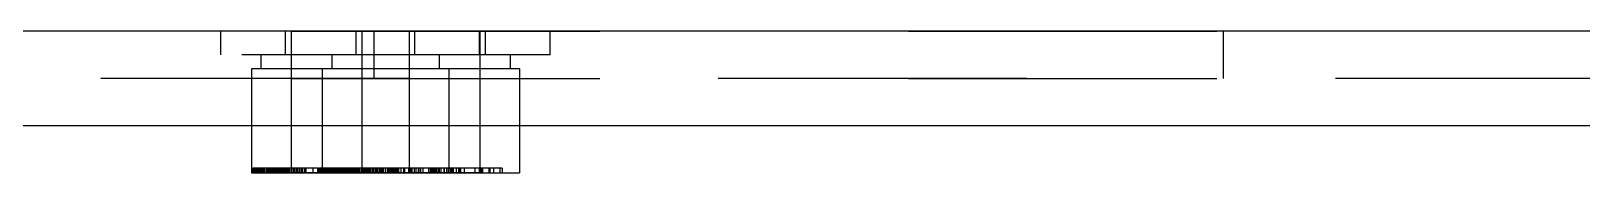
# Model space of a CAD drawing. Header units: millimetres. Extents: x 1262 to 3787, y 0 to 841.
# Drawn here: x 2814.45 to 2847.31, y 275.23 to 278.23 of the extents above; entities that cross this region are included whole.
import ezdxf

# ---------------------------------------------------------------- set-up
doc = ezdxf.new("R2010")
doc.units = ezdxf.units.MM
doc.header["$LTSCALE"] = 65.395
doc.linetypes.add('HIDDEN', pattern=[0.2, 0.1, -0.1])
doc.layers.get('0').update_dxf_attribs({"linetype": 'CONTINUOUS'})
doc.layers.add('02___PRT_ALL_AXES', color=7, linetype='CONTINUOUS')
doc.layers.add('DEFAULT_2', color=8, linetype='HIDDEN')

msp = doc.modelspace()

# ---------------------------------------------------------------- linework, layer by layer
at = {"color": 3, "linetype": 'Continuous'}
for p, q in [((3160.21, 278.226), (2750.21, 278.226)), ((2749.21, 276.226), (2940.18, 276.226))]:
    msp.add_line(p, q, dxfattribs=at)
at = {"layer": '02___PRT_ALL_AXES', "color": 8, "linetype": 'HIDDEN'}
for p, q in [((2819.96, 278.226), (2819.96, 275.226)), ((2819.96, 278.226), (2839.71, 278.226)), ((2821.46, 278.226), (2821.46, 275.226)), ((2821.71, 278.226), (2821.71, 277.226)), ((2822.46, 278.226), (2822.46, 275.226)), ((2823.96, 278.226), (2823.96, 275.226)), ((2839.71, 278.226), (2839.71, 277.226)), ((2819.12, 277.426), (2819.12, 275.226)), ((2820.62, 277.426), (2820.62, 275.226)), ((2823.3, 277.426), (2823.3, 275.226)), ((2824.8, 277.426), (2824.8, 275.226)), ((2819.96, 277.226), (2839.71, 277.226)), ((2823.96, 275.226), (2819.96, 275.226))]:
    msp.add_line(p, q, dxfattribs=at)
at = {"layer": 'DEFAULT_2', "color": 8, "linetype": 'HIDDEN'}
for p, q in [((2818.468, 277.726), (2818.468, 278.226)), ((2819.839, 277.726), (2819.839, 278.226)), ((2819.968, 277.726), (2819.968, 278.226)), ((2821.339, 277.726), (2821.339, 278.226)), ((2822.581, 277.726), (2822.581, 278.226)), ((2823.952, 277.726), (2823.952, 278.226)), ((2824.081, 277.726), (2824.081, 278.226)), ((2825.452, 277.726), (2825.452, 278.226)), ((2825.452, 277.726), (2818.468, 277.726)), ((2819.32, 277.726), (2819.32, 277.426)), ((2820.82, 277.726), (2820.82, 277.426)), ((2823.1, 277.726), (2823.1, 277.426)), ((2824.6, 277.726), (2824.6, 277.426)), ((2819.12, 277.426), (2819.12, 275.226)), ((2824.8, 277.426), (2819.12, 277.426)), ((2820.62, 277.426), (2820.62, 275.226)), ((2823.3, 277.426), (2823.3, 275.226)), ((2824.8, 277.426), (2824.8, 275.226)), ((2940.18, 277.226), (2750.21, 277.226)), ((2819.12, 275.226), (2824.8, 275.226)), ((2819.146, 275.226), (2819.146, 275.326)), ((2820.528, 275.326), (2819.146, 275.326)), ((2819.15, 275.226), (2819.15, 275.326)), ((2819.168, 275.226), (2819.168, 275.326)), ((2819.17, 275.326), (2819.17, 275.226)), ((2819.189, 275.226), (2819.189, 275.326)), ((2819.194, 275.226), (2819.194, 275.326)), ((2819.222, 275.226), (2819.222, 275.326)), ((2819.223, 275.226), (2819.223, 275.326)), ((2819.228, 275.226), (2819.228, 275.326)), ((2819.232, 275.226), (2819.232, 275.326)), ((2819.234, 275.226), (2819.234, 275.326)), ((2819.238, 275.226), (2819.238, 275.326)), ((2819.256, 275.226), (2819.256, 275.326)), ((2819.267, 275.226), (2819.267, 275.326)), ((2819.269, 275.226), (2819.269, 275.326)), ((2819.271, 275.226), (2819.271, 275.326)), ((2819.282, 275.226), (2819.282, 275.326)), ((2819.287, 275.226), (2819.287, 275.326)), ((2819.321, 275.226), (2819.321, 275.326)), ((2819.322, 275.226), (2819.322, 275.326)), ((2819.327, 275.226), (2819.327, 275.326)), ((2819.341, 275.226), (2819.341, 275.326)), ((2819.354, 275.226), (2819.354, 275.326)), ((2819.367, 275.226), (2819.367, 275.326)), ((2819.388, 275.226), (2819.388, 275.326)), ((2819.405, 275.226), (2819.405, 275.326)), ((2819.438, 275.226), (2819.438, 275.326)), ((2819.442, 275.226), (2819.442, 275.326)), ((2819.473, 275.226), (2819.473, 275.326)), ((2819.481, 275.226), (2819.481, 275.326)), ((2819.484, 275.226), (2819.484, 275.326)), ((2819.514, 275.226), (2819.514, 275.326)), ((2819.532, 275.226), (2819.532, 275.326)), ((2819.543, 275.226), (2819.543, 275.326)), ((2819.545, 275.226), (2819.545, 275.326)), ((2819.552, 275.226), (2819.552, 275.326)), ((2819.569, 275.226), (2819.569, 275.326)), ((2819.584, 275.226), (2819.584, 275.326)), ((2819.59, 275.226), (2819.59, 275.326)), ((2819.595, 275.226), (2819.595, 275.326)), ((2819.608, 275.226), (2819.608, 275.326)), ((2819.61, 275.226), (2819.61, 275.326)), ((2819.622, 275.226), (2819.622, 275.326)), ((2819.637, 275.226), (2819.637, 275.326)), ((2819.651, 275.226), (2819.651, 275.326)), ((2819.673, 275.226), (2819.673, 275.326)), ((2819.685, 275.226), (2819.685, 275.326)), ((2819.693, 275.226), (2819.693, 275.326)), ((2819.698, 275.226), (2819.698, 275.326)), ((2819.7, 275.226), (2819.7, 275.326)), ((2819.711, 275.226), (2819.711, 275.326)), ((2819.717, 275.226), (2819.717, 275.326)), ((2819.726, 275.226), (2819.726, 275.326)), ((2819.73, 275.226), (2819.73, 275.326)), ((2819.737, 275.226), (2819.737, 275.326)), ((2819.738, 275.226), (2819.738, 275.326)), ((2819.744, 275.226), (2819.744, 275.326)), ((2819.751, 275.226), (2819.751, 275.326)), ((2819.755, 275.226), (2819.755, 275.326)), ((2819.764, 275.226), (2819.764, 275.326)), ((2819.766, 275.226), (2819.766, 275.326)), ((2819.768, 275.226), (2819.768, 275.326)), ((2819.772, 275.226), (2819.772, 275.326)), ((2819.776, 275.226), (2819.776, 275.326)), ((2819.777, 275.226), (2819.777, 275.326)), ((2819.786, 275.226), (2819.786, 275.326)), ((2819.8, 275.226), (2819.8, 275.326)), ((2819.801, 275.226), (2819.801, 275.326)), ((2819.808, 275.226), (2819.808, 275.326)), ((2819.827, 275.226), (2819.827, 275.326)), ((2819.834, 275.226), (2819.834, 275.326)), ((2819.839, 275.226), (2819.839, 275.326)), ((2819.842, 275.226), (2819.842, 275.326)), ((2819.842, 275.226), (2819.842, 275.326)), ((2819.844, 275.226), (2819.844, 275.326)), ((2819.845, 275.326), (2819.845, 275.226)), ((2819.847, 275.226), (2819.847, 275.326)), ((2819.847, 275.226), (2819.847, 275.326)), ((2819.85, 275.226), (2819.85, 275.326)), ((2819.852, 275.226), (2819.852, 275.326)), ((2819.853, 275.226), (2819.853, 275.326)), ((2819.858, 275.226), (2819.858, 275.326)), ((2819.867, 275.226), (2819.867, 275.326)), ((2819.886, 275.226), (2819.886, 275.326)), ((2819.894, 275.226), (2819.894, 275.326)), ((2819.909, 275.226), (2819.909, 275.326)), ((2819.916, 275.326), (2819.916, 275.226)), ((2819.925, 275.226), (2819.925, 275.326)), ((2819.961, 275.226), (2819.961, 275.326)), ((2819.976, 275.226), (2819.976, 275.326)), ((2819.98, 275.226), (2819.98, 275.326)), ((2819.98, 275.226), (2819.98, 275.326)), ((2820.016, 275.226), (2820.016, 275.326)), ((2820.029, 275.226), (2820.029, 275.326)), ((2820.065, 275.226), (2820.065, 275.326)), ((2820.065, 275.226), (2820.065, 275.326)), ((2820.069, 275.226), (2820.069, 275.326)), ((2820.083, 275.226), (2820.083, 275.326)), ((2820.098, 275.226), (2820.098, 275.326)), ((2820.129, 275.226), (2820.129, 275.326)), ((2820.131, 275.226), (2820.131, 275.326)), ((2820.136, 275.226), (2820.136, 275.326)), ((2820.146, 275.226), (2820.146, 275.326)), ((2820.151, 275.226), (2820.151, 275.326)), ((2820.187, 275.226), (2820.187, 275.326)), ((2820.197, 275.226), (2820.197, 275.326)), ((2820.198, 275.226), (2820.198, 275.326)), ((2820.203, 275.226), (2820.203, 275.326)), ((2820.245, 275.226), (2820.245, 275.326)), ((2820.273, 275.226), (2820.273, 275.326)), ((2820.282, 275.226), (2820.282, 275.326)), ((2820.425, 275.226), (2820.425, 275.326)), ((2820.528, 275.226), (2820.528, 275.326)), ((2820.543, 275.226), (2820.543, 275.326)), ((2824.432, 275.326), (2820.543, 275.326)), ((2820.544, 275.226), (2820.544, 275.326)), ((2820.559, 275.226), (2820.559, 275.326)), ((2820.59, 275.226), (2820.59, 275.326)), ((2820.604, 275.226), (2820.604, 275.326)), ((2820.62, 275.226), (2820.62, 275.326)), ((2820.63, 275.226), (2820.63, 275.326)), ((2820.632, 275.226), (2820.632, 275.326)), ((2820.646, 275.226), (2820.646, 275.326)), ((2820.65, 275.226), (2820.65, 275.326)), ((2820.651, 275.226), (2820.651, 275.326)), ((2820.655, 275.226), (2820.655, 275.326)), ((2820.66, 275.226), (2820.66, 275.326)), ((2820.668, 275.226), (2820.668, 275.326)), ((2820.67, 275.326), (2820.67, 275.226)), ((2820.676, 275.226), (2820.676, 275.326)), ((2820.688, 275.226), (2820.688, 275.326)), ((2820.689, 275.226), (2820.689, 275.326)), ((2820.694, 275.226), (2820.694, 275.326)), ((2820.702, 275.226), (2820.702, 275.326)), ((2820.719, 275.326), (2820.719, 275.226)), ((2820.722, 275.226), (2820.722, 275.326)), ((2820.723, 275.226), (2820.723, 275.326)), ((2820.728, 275.226), (2820.728, 275.326)), ((2820.73, 275.226), (2820.73, 275.326)), ((2820.732, 275.226), (2820.732, 275.326)), ((2820.734, 275.226), (2820.734, 275.326)), ((2820.738, 275.226), (2820.738, 275.326)), ((2820.74, 275.226), (2820.74, 275.326)), ((2820.742, 275.226), (2820.742, 275.326)), ((2820.756, 275.226), (2820.756, 275.326)), ((2820.767, 275.226), (2820.767, 275.326)), ((2820.769, 275.226), (2820.769, 275.326)), ((2820.771, 275.226), (2820.771, 275.326)), ((2820.782, 275.226), (2820.782, 275.326)), ((2820.787, 275.226), (2820.787, 275.326)), ((2820.789, 275.226), (2820.789, 275.326)), ((2820.793, 275.226), (2820.793, 275.326)), ((2820.821, 275.226), (2820.821, 275.326)), ((2820.822, 275.226), (2820.822, 275.326)), ((2820.827, 275.226), (2820.827, 275.326)), ((2820.841, 275.226), (2820.841, 275.326)), ((2820.849, 275.226), (2820.849, 275.326)), ((2820.854, 275.226), (2820.854, 275.326)), ((2820.867, 275.226), (2820.867, 275.326)), ((2820.888, 275.226), (2820.888, 275.326)), ((2820.905, 275.226), (2820.905, 275.326)), ((2820.938, 275.226), (2820.938, 275.326)), ((2820.942, 275.226), (2820.942, 275.326)), ((2820.973, 275.226), (2820.973, 275.326)), ((2820.981, 275.226), (2820.981, 275.326)), ((2820.984, 275.226), (2820.984, 275.326)), ((2820.999, 275.226), (2820.999, 275.326)), ((2821.014, 275.226), (2821.014, 275.326)), ((2821.032, 275.226), (2821.032, 275.326)), ((2821.043, 275.226), (2821.043, 275.326)), ((2821.045, 275.226), (2821.045, 275.326)), ((2821.052, 275.226), (2821.052, 275.326)), ((2821.069, 275.226), (2821.069, 275.326)), ((2821.07, 275.326), (2821.07, 275.226)), ((2821.084, 275.226), (2821.084, 275.326)), ((2821.09, 275.226), (2821.09, 275.326)), ((2821.095, 275.226), (2821.095, 275.326)), ((2821.106, 275.226), (2821.106, 275.326)), ((2821.108, 275.226), (2821.108, 275.326)), ((2821.11, 275.226), (2821.11, 275.326)), ((2821.122, 275.226), (2821.122, 275.326)), ((2821.137, 275.226), (2821.137, 275.326)), ((2821.151, 275.226), (2821.151, 275.326)), ((2821.173, 275.226), (2821.173, 275.326)), ((2821.185, 275.226), (2821.185, 275.326)), ((2821.193, 275.226), (2821.193, 275.326)), ((2821.198, 275.226), (2821.198, 275.326)), ((2821.2, 275.226), (2821.2, 275.326)), ((2821.21, 275.226), (2821.21, 275.326)), ((2821.211, 275.226), (2821.211, 275.326)), ((2821.217, 275.226), (2821.217, 275.326)), ((2821.226, 275.226), (2821.226, 275.326)), ((2821.23, 275.226), (2821.23, 275.326)), ((2821.237, 275.226), (2821.237, 275.326)), ((2821.238, 275.226), (2821.238, 275.326)), ((2821.244, 275.226), (2821.244, 275.326)), ((2821.251, 275.226), (2821.251, 275.326)), ((2821.255, 275.226), (2821.255, 275.326)), ((2821.264, 275.226), (2821.264, 275.326)), ((2821.266, 275.226), (2821.266, 275.326)), ((2821.268, 275.226), (2821.268, 275.326)), ((2821.272, 275.226), (2821.272, 275.326)), ((2821.276, 275.226), (2821.276, 275.326)), ((2821.277, 275.226), (2821.277, 275.326)), ((2821.286, 275.226), (2821.286, 275.326)), ((2821.3, 275.226), (2821.3, 275.326)), ((2821.301, 275.226), (2821.301, 275.326)), ((2821.308, 275.226), (2821.308, 275.326)), ((2821.327, 275.226), (2821.327, 275.326)), ((2821.334, 275.226), (2821.334, 275.326)), ((2821.339, 275.226), (2821.339, 275.326)), ((2821.342, 275.226), (2821.342, 275.326)), ((2821.342, 275.226), (2821.342, 275.326)), ((2821.344, 275.226), (2821.344, 275.326)), ((2821.345, 275.326), (2821.345, 275.226)), ((2821.347, 275.226), (2821.347, 275.326)), ((2821.347, 275.226), (2821.347, 275.326)), ((2821.35, 275.226), (2821.35, 275.326)), ((2821.352, 275.226), (2821.352, 275.326)), ((2821.353, 275.226), (2821.353, 275.326)), ((2821.358, 275.226), (2821.358, 275.326)), ((2821.367, 275.226), (2821.367, 275.326)), ((2821.378, 275.226), (2821.378, 275.326)), ((2821.38, 275.226), (2821.38, 275.326)), ((2821.386, 275.226), (2821.386, 275.326)), ((2821.388, 275.226), (2821.388, 275.326)), ((2821.394, 275.226), (2821.394, 275.326)), ((2821.409, 275.226), (2821.409, 275.326)), ((2821.416, 275.326), (2821.416, 275.226)), ((2821.418, 275.226), (2821.418, 275.326)), ((2821.419, 275.226), (2821.419, 275.326)), ((2821.425, 275.226), (2821.425, 275.326)), ((2821.459, 275.226), (2821.459, 275.326)), ((2821.461, 275.226), (2821.461, 275.326)), ((2821.465, 275.226), (2821.465, 275.326)), ((2821.466, 275.226), (2821.466, 275.326)), ((2821.473, 275.226), (2821.473, 275.326)), ((2821.476, 275.226), (2821.476, 275.326)), ((2821.48, 275.226), (2821.48, 275.326)), ((2821.48, 275.226), (2821.48, 275.326)), ((2821.506, 275.226), (2821.506, 275.326)), ((2821.514, 275.226), (2821.514, 275.326)), ((2821.516, 275.226), (2821.516, 275.326)), ((2821.517, 275.226), (2821.517, 275.326)), ((2821.522, 275.326), (2821.522, 275.226)), ((2821.529, 275.226), (2821.529, 275.326)), ((2821.546, 275.226), (2821.546, 275.326)), ((2821.565, 275.226), (2821.565, 275.326)), ((2821.565, 275.226), (2821.565, 275.326)), ((2821.569, 275.226), (2821.569, 275.326)), ((2821.581, 275.226), (2821.581, 275.326)), ((2821.583, 275.226), (2821.583, 275.326)), ((2821.598, 275.226), (2821.598, 275.326)), ((2821.602, 275.226), (2821.602, 275.326)), ((2821.629, 275.226), (2821.629, 275.326)), ((2821.631, 275.226), (2821.631, 275.326)), ((2821.636, 275.226), (2821.636, 275.326)), ((2821.637, 275.226), (2821.637, 275.326)), ((2821.646, 275.226), (2821.646, 275.326)), ((2821.651, 275.226), (2821.651, 275.326)), ((2821.687, 275.226), (2821.687, 275.326)), ((2821.697, 275.226), (2821.697, 275.326)), ((2821.698, 275.226), (2821.698, 275.326)), ((2821.703, 275.226), (2821.703, 275.326)), ((2821.705, 275.226), (2821.705, 275.326)), ((2821.711, 275.226), (2821.711, 275.326)), ((2821.745, 275.226), (2821.745, 275.326)), ((2821.761, 275.226), (2821.761, 275.326)), ((2821.769, 275.226), (2821.769, 275.326)), ((2821.773, 275.226), (2821.773, 275.326)), ((2821.782, 275.226), (2821.782, 275.326)), ((2821.801, 275.226), (2821.801, 275.326)), ((2821.841, 275.226), (2821.841, 275.326)), ((2821.871, 275.226), (2821.871, 275.326)), ((2821.899, 275.226), (2821.899, 275.326)), ((2821.925, 275.226), (2821.925, 275.326)), ((2821.964, 275.226), (2821.964, 275.326)), ((2822.011, 275.226), (2822.011, 275.326)), ((2822.027, 275.326), (2822.027, 275.226)), ((2822.028, 275.226), (2822.028, 275.326)), ((2822.043, 275.226), (2822.043, 275.326)), ((2822.044, 275.226), (2822.044, 275.326)), ((2822.055, 275.226), (2822.055, 275.326)), ((2822.059, 275.226), (2822.059, 275.326)), ((2822.09, 275.226), (2822.09, 275.326)), ((2822.104, 275.226), (2822.104, 275.326)), ((2822.12, 275.226), (2822.12, 275.326)), ((2822.13, 275.226), (2822.13, 275.326)), ((2822.131, 275.226), (2822.131, 275.326)), ((2822.132, 275.226), (2822.132, 275.326)), ((2822.151, 275.226), (2822.151, 275.326)), ((2822.155, 275.226), (2822.155, 275.326)), ((2822.16, 275.226), (2822.16, 275.326)), ((2822.176, 275.226), (2822.176, 275.326)), ((2822.188, 275.226), (2822.188, 275.326)), ((2822.202, 275.226), (2822.202, 275.326)), ((2822.219, 275.326), (2822.219, 275.226)), ((2822.23, 275.226), (2822.23, 275.326)), ((2822.24, 275.226), (2822.24, 275.326)), ((2822.242, 275.226), (2822.242, 275.326)), ((2822.289, 275.226), (2822.289, 275.326)), ((2822.293, 275.226), (2822.293, 275.326)), ((2822.349, 275.226), (2822.349, 275.326)), ((2822.36, 275.226), (2822.36, 275.326)), ((2822.367, 275.226), (2822.367, 275.326)), ((2822.445, 275.326), (2822.445, 275.226)), ((2822.451, 275.226), (2822.451, 275.326)), ((2822.497, 275.226), (2822.497, 275.326)), ((2822.499, 275.226), (2822.499, 275.326)), ((2822.515, 275.326), (2822.515, 275.226)), ((2822.57, 275.326), (2822.57, 275.226)), ((2822.606, 275.226), (2822.606, 275.326)), ((2822.656, 275.226), (2822.656, 275.326)), ((2822.668, 275.326), (2822.668, 275.226)), ((2822.71, 275.226), (2822.71, 275.326)), ((2822.75, 275.326), (2822.75, 275.226)), ((2822.878, 275.226), (2822.878, 275.326)), ((2822.88, 275.226), (2822.88, 275.326)), ((2822.888, 275.226), (2822.888, 275.326)), ((2822.918, 275.226), (2822.918, 275.326)), ((2822.919, 275.226), (2822.919, 275.326)), ((2822.932, 275.326), (2822.932, 275.226)), ((2822.959, 275.226), (2822.959, 275.326)), ((2822.965, 275.226), (2822.965, 275.326)), ((2822.966, 275.226), (2822.966, 275.326)), ((2822.973, 275.226), (2822.973, 275.326)), ((2822.98, 275.226), (2822.98, 275.326)), ((2823.006, 275.226), (2823.006, 275.326)), ((2823.014, 275.226), (2823.014, 275.326)), ((2823.017, 275.226), (2823.017, 275.326)), ((2823.022, 275.326), (2823.022, 275.226)), ((2823.046, 275.226), (2823.046, 275.326)), ((2823.081, 275.226), (2823.081, 275.326)), ((2823.102, 275.226), (2823.102, 275.326)), ((2823.137, 275.226), (2823.137, 275.326)), ((2823.205, 275.226), (2823.205, 275.326)), ((2823.211, 275.226), (2823.211, 275.326)), ((2823.261, 275.226), (2823.261, 275.326)), ((2823.269, 275.226), (2823.269, 275.326)), ((2823.301, 275.226), (2823.301, 275.326)), ((2823.341, 275.226), (2823.341, 275.326)), ((2823.371, 275.226), (2823.371, 275.326)), ((2823.399, 275.226), (2823.399, 275.326)), ((2823.464, 275.226), (2823.464, 275.326)), ((2823.511, 275.226), (2823.511, 275.326)), ((2823.527, 275.326), (2823.527, 275.226)), ((2823.555, 275.226), (2823.555, 275.326)), ((2823.631, 275.226), (2823.631, 275.326)), ((2823.86, 275.226), (2823.86, 275.326)), ((2823.945, 275.326), (2823.945, 275.226)), ((2823.951, 275.226), (2823.951, 275.326)), ((2823.997, 275.226), (2823.997, 275.326)), ((2824.015, 275.326), (2824.015, 275.226)), ((2824.156, 275.226), (2824.156, 275.326)), ((2824.168, 275.326), (2824.168, 275.226)), ((2824.25, 275.326), (2824.25, 275.226)), ((2824.381, 275.326), (2824.381, 275.226)), ((2824.432, 275.326), (2824.432, 275.226))]:
    msp.add_line(p, q, dxfattribs=at)

doc.saveas('drawing.dxf')
